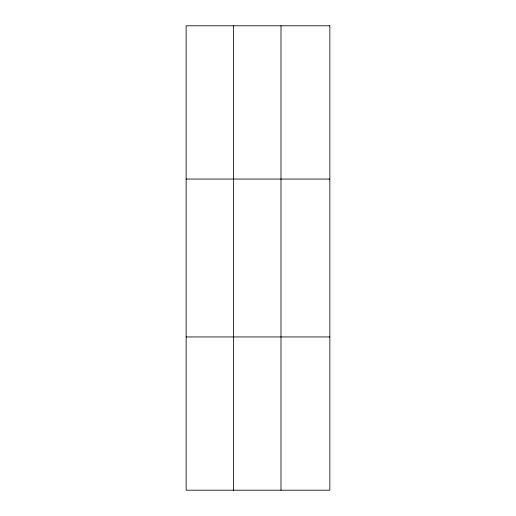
<?xml version="1.0" encoding="UTF-8"?>
<svg xmlns="http://www.w3.org/2000/svg" width="516" height="516" viewBox="0 0 516 516"><rect width="100%" height="100%" fill="white"/><g stroke="black" fill="none" stroke-linecap="round" stroke-linejoin="round"><path stroke-width="0.77" d="M233.567 490.2L233.567 25.8M280.994 490.2L280.994 25.8M186.147 179.052L329.853 179.052M186.147 336.948L329.853 336.948M329.853 25.8L329.853 490.2L186.147 490.2L186.147 25.8L329.853 25.8"/></g></svg>
